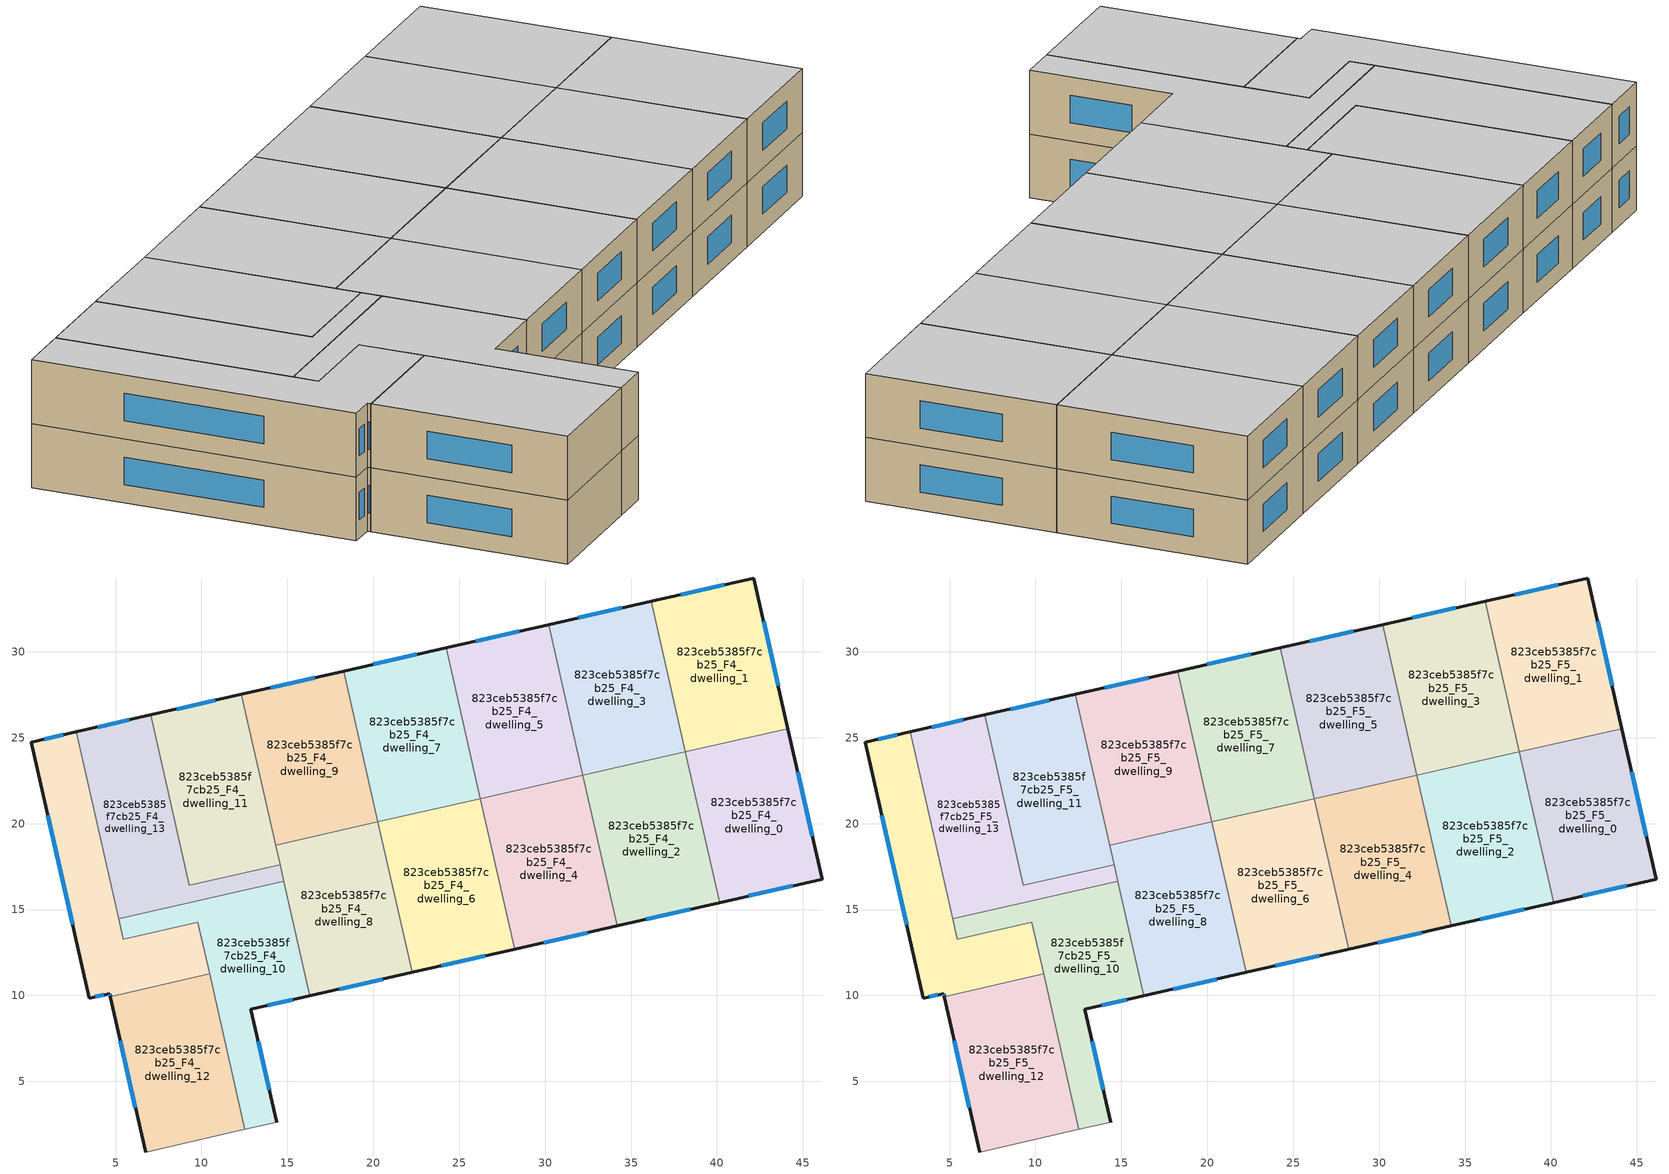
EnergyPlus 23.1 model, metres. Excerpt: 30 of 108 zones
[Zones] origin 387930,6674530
823ceb5385f7cb25_F4_dwelling_0
 floor to 823ceb5385f7cb25_F3_dwelling_0 (EU_floor_Construction): 44.13,25.53 46.12,16.76 40.16,15.41 38.16,24.17 z12
 wall outside (EU_wall_Construction): 40.16,15.41 46.12,16.76 44.13,25.53 z12:15
 wall to 823ceb5385f7cb25_F4_dwelling_1 (EU_wall_Construction): 44.13,25.53 38.16,24.17 z12:15
 wall to 823ceb5385f7cb25_F4_dwelling_2 (EU_wall_Construction): 38.17,24.17 40.16,15.41 z12:15
 window (EU_Window_Construction): 45.55,19.27 44.7,23.02 / 41.86,15.79 44.42,16.38 z12.86:14.14
823ceb5385f7cb25_F4_dwelling_1
 floor to 823ceb5385f7cb25_F3_dwelling_1 (EU_floor_Construction): 42.14,34.29 44.13,25.53 38.16,24.17 36.17,32.94 z12
 wall outside (EU_wall_Construction): 44.13,25.53 42.14,34.29 36.17,32.94 z12:15
 wall to 823ceb5385f7cb25_F4_dwelling_3 (EU_wall_Construction): 36.17,32.94 38.16,24.17 z12:15
 window (EU_Window_Construction): 43.56,28.03 42.71,31.79 / 40.44,33.91 37.88,33.33 z12.86:14.14
823ceb5385f7cb25_F4_dwelling_10
 floor to 823ceb5385f7cb25_F3_dwelling_10 (EU_floor_Construction): 14.79,16.63 16.3,9.98 12.88,9.21 14.38,2.62 12.53,2.21 9.79,14.26 5.45,13.28 5.19,14.45 z12
 wall outside (EU_wall_Construction): 14.38,2.62 12.88,9.21 16.3,9.98 z12:15
 wall adiabatic (EU_wall_Construction): 12.53,2.21 14.38,2.62 z12:15
 wall to 823ceb5385f7cb25_F4_dwelling_14 (EU_wall_Construction): 5.19,14.45 5.45,13.28 9.79,14.26 10.47,11.25 z12:15
 wall to 823ceb5385f7cb25_F4_dwelling_13 (EU_wall_Construction): 14.79,16.63 5.19,14.45 z12:15
 wall to 823ceb5385f7cb25_F4_dwelling_12 (EU_wall_Construction): 10.47,11.25 12.53,2.21 z12:15
 wall to 823ceb5385f7cb25_F4_dwelling_8 (EU_wall_Construction): 16.3,9.98 14.79,16.63 z12:15
 window (EU_Window_Construction): 13.95,4.5 13.31,7.33 / 13.86,9.43 15.33,9.76 z12.86:14.14
823ceb5385f7cb25_F4_dwelling_11
 floor to 823ceb5385f7cb25_F3_dwelling_11 (EU_floor_Construction): 12.32,27.52 14.57,17.6 9.3,16.4 7.05,26.32 z12
 wall outside (EU_wall_Construction): 12.32,27.52 7.05,26.32 z12:15
 wall to 823ceb5385f7cb25_F4_dwelling_13 (EU_wall_Construction): 7.05,26.32 9.3,16.4 14.57,17.6 z12:15
 wall to 823ceb5385f7cb25_F4_dwelling_9 (EU_wall_Construction): 14.31,18.75 12.32,27.52 z12:15
 wall to 823ceb5385f7cb25_F4_dwelling_8 (EU_wall_Construction): 14.57,17.6 14.31,18.75 z12:15
 window (EU_Window_Construction): 10.81,27.18 8.56,26.67 z12.86:14.14
823ceb5385f7cb25_F4_dwelling_12
 floor to 823ceb5385f7cb25_F3_dwelling_12 (EU_floor_Construction): 10.47,11.25 12.53,2.21 6.75,0.89 4.69,9.94 z12
 wall outside (EU_wall_Construction): 4.69,9.94 6.75,0.89 z12:15
 wall to 823ceb5385f7cb25_F4_dwelling_14 (EU_wall_Construction): 10.47,11.25 4.69,9.94 z12:15
 wall adiabatic (EU_wall_Construction): 6.75,0.89 12.53,2.21 z12:15
 window (EU_Window_Construction): 5.28,7.35 6.16,3.48 z12.86:14.14
823ceb5385f7cb25_F4_dwelling_13
 floor to 823ceb5385f7cb25_F3_dwelling_13 (EU_floor_Construction): 7.05,26.32 9.3,16.4 14.57,17.6 14.79,16.63 5.19,14.45 2.72,25.34 z12
 wall outside (EU_wall_Construction): 7.05,26.32 2.72,25.34 z12:15
 wall to 823ceb5385f7cb25_F4_dwelling_14 (EU_wall_Construction): 2.72,25.34 5.19,14.45 z12:15
 wall to 823ceb5385f7cb25_F4_dwelling_8 (EU_wall_Construction): 14.79,16.63 14.57,17.6 z12:15
 window (EU_Window_Construction): 5.81,26.04 3.95,25.62 z12.86:14.14
823ceb5385f7cb25_F4_dwelling_14
 floor to 823ceb5385f7cb25_F3_dwelling_14 (EU_floor_Construction): 2.72,25.34 5.45,13.28 9.79,14.26 10.47,11.25 4.69,9.94 4.66,10.11 3.48,9.84 0.1,24.75 z12
 wall outside (EU_wall_Construction): 2.72,25.34 0.1,24.75 3.48,9.84 4.66,10.11 4.69,9.94 z12:15
 window (EU_Window_Construction): 1.97,25.17 0.85,24.92 / 4.67,10.06 4.68,9.99 / 3.82,9.92 4.32,10.03 / 1.07,20.49 2.52,14.1 z12.86:14.14
823ceb5385f7cb25_F4_dwelling_2
 floor to 823ceb5385f7cb25_F3_dwelling_2 (EU_floor_Construction): 38.16,24.17 40.16,15.41 34.19,14.05 32.2,22.82 z12
 wall outside (EU_wall_Construction): 34.19,14.05 40.16,15.41 z12:15
 wall to 823ceb5385f7cb25_F4_dwelling_3 (EU_wall_Construction): 38.16,24.17 32.2,22.82 z12:15
 wall to 823ceb5385f7cb25_F4_dwelling_4 (EU_wall_Construction): 32.2,22.82 34.19,14.05 z12:15
 window (EU_Window_Construction): 35.9,14.44 38.45,15.02 z12.86:14.14
823ceb5385f7cb25_F4_dwelling_3
 floor to 823ceb5385f7cb25_F3_dwelling_3 (EU_floor_Construction): 36.17,32.94 38.16,24.17 32.2,22.82 30.21,31.58 z12
 wall outside (EU_wall_Construction): 36.17,32.94 30.21,31.58 z12:15
 wall to 823ceb5385f7cb25_F4_dwelling_5 (EU_wall_Construction): 30.21,31.58 32.2,22.82 z12:15
 window (EU_Window_Construction): 34.47,32.55 31.91,31.97 z12.86:14.14
823ceb5385f7cb25_F4_dwelling_4
 floor to 823ceb5385f7cb25_F3_dwelling_4 (EU_floor_Construction): 32.2,22.82 34.19,14.05 28.23,12.7 26.24,21.46 z12
 wall outside (EU_wall_Construction): 28.23,12.7 34.19,14.05 z12:15
 wall to 823ceb5385f7cb25_F4_dwelling_6 (EU_wall_Construction): 26.24,21.46 28.23,12.7 z12:15
 wall to 823ceb5385f7cb25_F4_dwelling_5 (EU_wall_Construction): 32.2,22.82 26.24,21.46 z12:15
 window (EU_Window_Construction): 29.93,13.08 32.49,13.66 z12.86:14.14
823ceb5385f7cb25_F4_dwelling_5
 floor to 823ceb5385f7cb25_F3_dwelling_5 (EU_floor_Construction): 30.21,31.58 32.2,22.82 26.24,21.46 24.25,30.23 z12
 wall outside (EU_wall_Construction): 30.21,31.58 24.25,30.23 z12:15
 wall to 823ceb5385f7cb25_F4_dwelling_7 (EU_wall_Construction): 24.25,30.23 26.24,21.46 z12:15
 window (EU_Window_Construction): 28.51,31.2 25.95,30.62 z12.86:14.14
823ceb5385f7cb25_F4_dwelling_6
 floor to 823ceb5385f7cb25_F3_dwelling_6 (EU_floor_Construction): 26.24,21.46 28.23,12.7 22.27,11.34 20.27,20.11 z12
 wall outside (EU_wall_Construction): 22.27,11.34 28.23,12.7 z12:15
 wall to 823ceb5385f7cb25_F4_dwelling_7 (EU_wall_Construction): 26.24,21.46 20.27,20.11 z12:15
 wall to 823ceb5385f7cb25_F4_dwelling_8 (EU_wall_Construction): 20.27,20.11 22.27,11.34 z12:15
 window (EU_Window_Construction): 23.97,11.73 26.52,12.31 z12.86:14.14
823ceb5385f7cb25_F4_dwelling_7
 floor to 823ceb5385f7cb25_F3_dwelling_7 (EU_floor_Construction): 24.25,30.23 26.24,21.46 20.27,20.11 18.28,28.88 z12
 wall outside (EU_wall_Construction): 24.25,30.23 18.28,28.88 z12:15
 wall to 823ceb5385f7cb25_F4_dwelling_9 (EU_wall_Construction): 18.28,28.88 20.27,20.11 z12:15
 window (EU_Window_Construction): 22.54,29.84 19.99,29.26 z12.86:14.14
823ceb5385f7cb25_F4_dwelling_8
 floor to 823ceb5385f7cb25_F3_dwelling_8 (EU_floor_Construction): 20.27,20.11 22.27,11.34 16.3,9.98 14.31,18.75 z12
 wall outside (EU_wall_Construction): 16.3,9.98 22.27,11.34 z12:15
 wall to 823ceb5385f7cb25_F4_dwelling_9 (EU_wall_Construction): 20.27,20.11 14.31,18.75 z12:15
 window (EU_Window_Construction): 18.01,10.37 20.56,10.95 z12.86:14.14
823ceb5385f7cb25_F4_dwelling_9
 floor to 823ceb5385f7cb25_F3_dwelling_9 (EU_floor_Construction): 18.28,28.88 20.27,20.11 14.31,18.75 12.32,27.52 z12
 wall outside (EU_wall_Construction): 18.28,28.88 12.32,27.52 z12:15
 window (EU_Window_Construction): 16.58,28.49 14.02,27.91 z12.86:14.14
823ceb5385f7cb25_F5_dwelling_0
 floor to 823ceb5385f7cb25_F4_dwelling_0 (EU_floor_Construction): 44.13,25.53 46.12,16.76 40.16,15.41 38.16,24.17 z15
 wall outside (EU_wall_Construction): 40.16,15.41 46.12,16.76 44.13,25.53 z15:18
 wall to 823ceb5385f7cb25_F5_dwelling_1 (EU_wall_Construction): 44.13,25.53 38.16,24.17 z15:18
 wall to 823ceb5385f7cb25_F5_dwelling_2 (EU_wall_Construction): 38.17,24.17 40.16,15.41 z15:18
 window (EU_Window_Construction): 45.55,19.27 44.7,23.02 / 41.86,15.79 44.42,16.38 z15.86:17.14
 ceiling to 823ceb5385f7cb25_F6_dwelling_0 (EU_floor_Construction): 46.12,16.76 44.13,25.53 38.16,24.17 40.16,15.41 z18
823ceb5385f7cb25_F5_dwelling_1
 floor to 823ceb5385f7cb25_F4_dwelling_1 (EU_floor_Construction): 42.14,34.29 44.13,25.53 38.16,24.17 36.17,32.94 z15
 wall outside (EU_wall_Construction): 44.13,25.53 42.14,34.29 36.17,32.94 z15:18
 wall to 823ceb5385f7cb25_F5_dwelling_3 (EU_wall_Construction): 36.17,32.94 38.16,24.17 z15:18
 window (EU_Window_Construction): 43.56,28.03 42.71,31.79 / 40.44,33.91 37.88,33.33 z15.86:17.14
 ceiling to 823ceb5385f7cb25_F6_dwelling_1 (EU_floor_Construction): 44.13,25.53 42.14,34.29 36.17,32.94 38.16,24.17 z18
823ceb5385f7cb25_F5_dwelling_10
 floor to 823ceb5385f7cb25_F4_dwelling_10 (EU_floor_Construction): 14.79,16.63 16.3,9.98 12.88,9.21 14.38,2.62 12.53,2.21 9.79,14.26 5.45,13.28 5.19,14.45 z15
 wall outside (EU_wall_Construction): 14.38,2.62 12.88,9.21 16.3,9.98 z15:18
 wall adiabatic (EU_wall_Construction): 12.53,2.21 14.38,2.62 z15:18
 wall to 823ceb5385f7cb25_F5_dwelling_14 (EU_wall_Construction): 5.19,14.45 5.45,13.28 9.79,14.26 10.47,11.25 z15:18
 wall to 823ceb5385f7cb25_F5_dwelling_13 (EU_wall_Construction): 14.79,16.63 5.19,14.45 z15:18
 wall to 823ceb5385f7cb25_F5_dwelling_12 (EU_wall_Construction): 10.47,11.25 12.53,2.21 z15:18
 wall to 823ceb5385f7cb25_F5_dwelling_8 (EU_wall_Construction): 16.3,9.98 14.79,16.63 z15:18
 window (EU_Window_Construction): 13.95,4.5 13.31,7.33 / 13.86,9.43 15.33,9.76 z15.86:17.14
 ceiling to 823ceb5385f7cb25_F6_dwelling_10 (EU_floor_Construction): 14.38,2.62 12.88,9.21 16.3,9.98 14.79,16.63 5.19,14.45 5.45,13.28 9.79,14.26 12.53,2.21 z18
823ceb5385f7cb25_F5_dwelling_11
 floor to 823ceb5385f7cb25_F4_dwelling_11 (EU_floor_Construction): 12.32,27.52 14.57,17.6 9.3,16.4 7.05,26.32 z15
 wall outside (EU_wall_Construction): 12.32,27.52 7.05,26.32 z15:18
 wall to 823ceb5385f7cb25_F5_dwelling_13 (EU_wall_Construction): 7.05,26.32 9.3,16.4 14.57,17.6 z15:18
 wall to 823ceb5385f7cb25_F5_dwelling_9 (EU_wall_Construction): 14.31,18.75 12.32,27.52 z15:18
 wall to 823ceb5385f7cb25_F5_dwelling_8 (EU_wall_Construction): 14.57,17.6 14.31,18.75 z15:18
 window (EU_Window_Construction): 10.81,27.18 8.56,26.67 z15.86:17.14
 ceiling to 823ceb5385f7cb25_F6_dwelling_11 (EU_floor_Construction): 14.57,17.6 12.32,27.52 7.05,26.32 9.3,16.4 z18
823ceb5385f7cb25_F5_dwelling_12
 floor to 823ceb5385f7cb25_F4_dwelling_12 (EU_floor_Construction): 10.47,11.25 12.53,2.21 6.75,0.89 4.69,9.94 z15
 wall outside (EU_wall_Construction): 4.69,9.94 6.75,0.89 z15:18
 wall to 823ceb5385f7cb25_F5_dwelling_14 (EU_wall_Construction): 10.47,11.25 4.69,9.94 z15:18
 wall adiabatic (EU_wall_Construction): 6.75,0.89 12.53,2.21 z15:18
 window (EU_Window_Construction): 5.28,7.35 6.16,3.48 z15.86:17.14
 ceiling to 823ceb5385f7cb25_F6_dwelling_12 (EU_floor_Construction): 12.53,2.21 10.47,11.25 4.69,9.94 6.75,0.89 z18
823ceb5385f7cb25_F5_dwelling_13
 floor to 823ceb5385f7cb25_F4_dwelling_13 (EU_floor_Construction): 7.05,26.32 9.3,16.4 14.57,17.6 14.79,16.63 5.19,14.45 2.72,25.34 z15
 wall outside (EU_wall_Construction): 7.05,26.32 2.72,25.34 z15:18
 wall to 823ceb5385f7cb25_F5_dwelling_14 (EU_wall_Construction): 2.72,25.34 5.19,14.45 z15:18
 wall to 823ceb5385f7cb25_F5_dwelling_8 (EU_wall_Construction): 14.79,16.63 14.57,17.6 z15:18
 window (EU_Window_Construction): 5.81,26.04 3.95,25.62 z15.86:17.14
 ceiling to 823ceb5385f7cb25_F6_dwelling_13 (EU_floor_Construction): 14.79,16.63 14.57,17.6 9.3,16.4 7.05,26.32 2.72,25.34 5.19,14.45 z18
823ceb5385f7cb25_F5_dwelling_14
 floor to 823ceb5385f7cb25_F4_dwelling_14 (EU_floor_Construction): 2.72,25.34 5.45,13.28 9.79,14.26 10.47,11.25 4.69,9.94 4.66,10.11 3.48,9.84 0.1,24.75 z15
 wall outside (EU_wall_Construction): 2.72,25.34 0.1,24.75 3.48,9.84 4.66,10.11 4.69,9.94 z15:18
 window (EU_Window_Construction): 1.97,25.17 0.85,24.92 / 4.67,10.06 4.68,9.99 / 3.82,9.92 4.32,10.03 / 1.07,20.49 2.52,14.1 z15.86:17.14
 ceiling to 823ceb5385f7cb25_F6_dwelling_14 (EU_floor_Construction): 10.47,11.25 9.79,14.26 5.45,13.28 2.72,25.34 0.1,24.75 3.48,9.84 4.66,10.11 4.69,9.94 z18
823ceb5385f7cb25_F5_dwelling_2
 floor to 823ceb5385f7cb25_F4_dwelling_2 (EU_floor_Construction): 38.16,24.17 40.16,15.41 34.19,14.05 32.2,22.82 z15
 wall outside (EU_wall_Construction): 34.19,14.05 40.16,15.41 z15:18
 wall to 823ceb5385f7cb25_F5_dwelling_3 (EU_wall_Construction): 38.16,24.17 32.2,22.82 z15:18
 wall to 823ceb5385f7cb25_F5_dwelling_4 (EU_wall_Construction): 32.2,22.82 34.19,14.05 z15:18
 window (EU_Window_Construction): 35.9,14.44 38.45,15.02 z15.86:17.14
 ceiling to 823ceb5385f7cb25_F6_dwelling_2 (EU_floor_Construction): 40.16,15.41 38.16,24.17 32.2,22.82 34.19,14.05 z18
823ceb5385f7cb25_F5_dwelling_3
 floor to 823ceb5385f7cb25_F4_dwelling_3 (EU_floor_Construction): 36.17,32.94 38.16,24.17 32.2,22.82 30.21,31.58 z15
 wall outside (EU_wall_Construction): 36.17,32.94 30.21,31.58 z15:18
 wall to 823ceb5385f7cb25_F5_dwelling_5 (EU_wall_Construction): 30.21,31.58 32.2,22.82 z15:18
 window (EU_Window_Construction): 34.47,32.55 31.91,31.97 z15.86:17.14
 ceiling to 823ceb5385f7cb25_F6_dwelling_3 (EU_floor_Construction): 38.16,24.17 36.17,32.94 30.21,31.58 32.2,22.82 z18
823ceb5385f7cb25_F5_dwelling_4
 floor to 823ceb5385f7cb25_F4_dwelling_4 (EU_floor_Construction): 32.2,22.82 34.19,14.05 28.23,12.7 26.24,21.46 z15
 wall outside (EU_wall_Construction): 28.23,12.7 34.19,14.05 z15:18
 wall to 823ceb5385f7cb25_F5_dwelling_6 (EU_wall_Construction): 26.24,21.46 28.23,12.7 z15:18
 wall to 823ceb5385f7cb25_F5_dwelling_5 (EU_wall_Construction): 32.2,22.82 26.24,21.46 z15:18
 window (EU_Window_Construction): 29.93,13.08 32.49,13.66 z15.86:17.14
 ceiling to 823ceb5385f7cb25_F6_dwelling_4 (EU_floor_Construction): 34.19,14.05 32.2,22.82 26.24,21.46 28.23,12.7 z18
823ceb5385f7cb25_F5_dwelling_5
 floor to 823ceb5385f7cb25_F4_dwelling_5 (EU_floor_Construction): 30.21,31.58 32.2,22.82 26.24,21.46 24.25,30.23 z15
 wall outside (EU_wall_Construction): 30.21,31.58 24.25,30.23 z15:18
 wall to 823ceb5385f7cb25_F5_dwelling_7 (EU_wall_Construction): 24.25,30.23 26.24,21.46 z15:18
 window (EU_Window_Construction): 28.51,31.2 25.95,30.62 z15.86:17.14
 ceiling to 823ceb5385f7cb25_F6_dwelling_5 (EU_floor_Construction): 32.2,22.82 30.21,31.58 24.25,30.23 26.24,21.46 z18
823ceb5385f7cb25_F5_dwelling_6
 floor to 823ceb5385f7cb25_F4_dwelling_6 (EU_floor_Construction): 26.24,21.46 28.23,12.7 22.27,11.34 20.27,20.11 z15
 wall outside (EU_wall_Construction): 22.27,11.34 28.23,12.7 z15:18
 wall to 823ceb5385f7cb25_F5_dwelling_7 (EU_wall_Construction): 26.24,21.46 20.27,20.11 z15:18
 wall to 823ceb5385f7cb25_F5_dwelling_8 (EU_wall_Construction): 20.27,20.11 22.27,11.34 z15:18
 window (EU_Window_Construction): 23.97,11.73 26.52,12.31 z15.86:17.14
 ceiling to 823ceb5385f7cb25_F6_dwelling_6 (EU_floor_Construction): 28.23,12.7 26.24,21.46 20.27,20.11 22.27,11.34 z18
823ceb5385f7cb25_F5_dwelling_7
 floor to 823ceb5385f7cb25_F4_dwelling_7 (EU_floor_Construction): 24.25,30.23 26.24,21.46 20.27,20.11 18.28,28.88 z15
 wall outside (EU_wall_Construction): 24.25,30.23 18.28,28.88 z15:18
 wall to 823ceb5385f7cb25_F5_dwelling_9 (EU_wall_Construction): 18.28,28.88 20.27,20.11 z15:18
 window (EU_Window_Construction): 22.54,29.84 19.99,29.26 z15.86:17.14
 ceiling to 823ceb5385f7cb25_F6_dwelling_7 (EU_floor_Construction): 26.24,21.46 24.25,30.23 18.28,28.88 20.27,20.11 z18
823ceb5385f7cb25_F5_dwelling_8
 floor to 823ceb5385f7cb25_F4_dwelling_8 (EU_floor_Construction): 20.27,20.11 22.27,11.34 16.3,9.98 14.31,18.75 z15
 wall outside (EU_wall_Construction): 16.3,9.98 22.27,11.34 z15:18
 wall to 823ceb5385f7cb25_F5_dwelling_9 (EU_wall_Construction): 20.27,20.11 14.31,18.75 z15:18
 window (EU_Window_Construction): 18.01,10.37 20.56,10.95 z15.86:17.14
 ceiling to 823ceb5385f7cb25_F6_dwelling_8 (EU_floor_Construction): 22.27,11.34 20.27,20.11 14.31,18.75 16.3,9.98 z18
823ceb5385f7cb25_F5_dwelling_9
 floor to 823ceb5385f7cb25_F4_dwelling_9 (EU_floor_Construction): 18.28,28.88 20.27,20.11 14.31,18.75 12.32,27.52 z15
 wall outside (EU_wall_Construction): 18.28,28.88 12.32,27.52 z15:18
 window (EU_Window_Construction): 16.58,28.49 14.02,27.91 z15.86:17.14
 ceiling to 823ceb5385f7cb25_F6_dwelling_9 (EU_floor_Construction): 20.27,20.11 18.28,28.88 12.32,27.52 14.31,18.75 z18
[Building]
EU S2 Campaign: North Axis=0; Terrain=City; Solar Distribution=FullExterior
[Site:Location]
Helsinki-Vantaa.AP: Latitude=60.317; Longitude=24.963; Time Zone=2; Elevation=54.6
[SizingPeriod:WeatherFileDays]
AnnualSizingPeriod: Begin Month=1; Begin Day of Month=1; End Month=12; End Day of Month=31; Day of Week for Start Day=Monday; Use Weather File Daylight Saving Period=No; Use Weather File Rain and Snow Indicators=No
[MATERIAL]
EU_InternalMass_Material: Roughness=MediumRough; Thickness=0.1; Conductivity=1; Density=1800; Specific Heat=900; Thermal Absorptance=0.9; Solar Absorptance=0.7; Visible Absorptance=0.7
[MATERIAL:NOMASS] Roughness=MediumRough; Thermal Absorptance=0.9; Solar Absorptance=0.7; Visible Absorptance=0.7
Name | Thermal Resistance
EU_wall_NoMass | 5.91765
EU_floor_NoMass | 6.2875
[WINDOWMATERIAL:SIMPLEGLAZINGSYSTEM]
EU_Window_SimpleGlazing: UFactor=0.994035; Solar Heat Gain Coefficient=0.7; Visible Transmittance=0.7
[CONSTRUCTION]
EU_wall_Construction: EU_wall_NoMass
EU_floor_Construction: EU_floor_NoMass
EU_Window_Construction: EU_Window_SimpleGlazing
EU_InternalMass_Construction: EU_InternalMass_Material
[ZONE] Type=1; Multiplier=1; Ceiling Height=autocalculate; Floor Area=autocalculate; Part of Total Floor Area=Yes
Name | Volume
823ceb5385f7cb25_F4_dwelling_0; 823ceb5385f7cb25_F5_dwelling_0 | 164.96
823ceb5385f7cb25_F4_dwelling_1; 823ceb5385f7cb25_F5_dwelling_1 | 164.955
823ceb5385f7cb25_F4_dwelling_10; 823ceb5385f7cb25_F5_dwelling_10 | 164.94
823ceb5385f7cb25_F4_dwelling_11; 823ceb5385f7cb25_F5_dwelling_11 | 164.931
823ceb5385f7cb25_F4_dwelling_12; 823ceb5385f7cb25_F5_dwelling_12; 823ceb5385f7cb25_F4_dwelling_4; 823ceb5385f7cb25_F5_dwelling_4 | 164.947
823ceb5385f7cb25_F4_dwelling_13; 823ceb5385f7cb25_F5_dwelling_13 | 164.944
823ceb5385f7cb25_F4_dwelling_14; 823ceb5385f7cb25_F5_dwelling_14 | 164.949
823ceb5385f7cb25_F4_dwelling_2; 823ceb5385f7cb25_F5_dwelling_2 | 164.935
823ceb5385f7cb25_F4_dwelling_3; 823ceb5385f7cb25_F5_dwelling_3; 823ceb5385f7cb25_F4_dwelling_6; 823ceb5385f7cb25_F5_dwelling_6 | 164.938
823ceb5385f7cb25_F4_dwelling_5; 823ceb5385f7cb25_F5_dwelling_5 | 164.952
823ceb5385f7cb25_F4_dwelling_7; 823ceb5385f7cb25_F5_dwelling_7; 823ceb5385f7cb25_F4_dwelling_8; 823ceb5385f7cb25_F5_dwelling_8 | 164.933
823ceb5385f7cb25_F4_dwelling_9; 823ceb5385f7cb25_F5_dwelling_9 | 164.957
[INTERNALMASS] Construction=EU_InternalMass_Construction
Name | Zone or ZoneList | Surface Area
823ceb5385f7cb25_F4_dwelling_0_EU_InternalMass | 823ceb5385f7cb25_F4_dwelling_0 | 54.9856
823ceb5385f7cb25_F4_dwelling_1_EU_InternalMass | 823ceb5385f7cb25_F4_dwelling_1 | 54.9866
823ceb5385f7cb25_F4_dwelling_2_EU_InternalMass | 823ceb5385f7cb25_F4_dwelling_2 | 54.9782
823ceb5385f7cb25_F4_dwelling_3_EU_InternalMass | 823ceb5385f7cb25_F4_dwelling_3 | 54.9803
823ceb5385f7cb25_F4_dwelling_4_EU_InternalMass | 823ceb5385f7cb25_F4_dwelling_4 | 54.9822
823ceb5385f7cb25_F4_dwelling_5_EU_InternalMass | 823ceb5385f7cb25_F4_dwelling_5 | 54.9857
823ceb5385f7cb25_F4_dwelling_6_EU_InternalMass | 823ceb5385f7cb25_F4_dwelling_6 | 54.9797
823ceb5385f7cb25_F4_dwelling_7_EU_InternalMass | 823ceb5385f7cb25_F4_dwelling_7 | 54.9778
823ceb5385f7cb25_F4_dwelling_8_EU_InternalMass | 823ceb5385f7cb25_F4_dwelling_8 | 54.9777
823ceb5385f7cb25_F4_dwelling_9_EU_InternalMass | 823ceb5385f7cb25_F4_dwelling_9 | 54.9857
823ceb5385f7cb25_F4_dwelling_10_EU_InternalMass | 823ceb5385f7cb25_F4_dwelling_10 | 54.9795
823ceb5385f7cb25_F4_dwelling_11_EU_InternalMass | 823ceb5385f7cb25_F4_dwelling_11 | 54.9773
823ceb5385f7cb25_F4_dwelling_12_EU_InternalMass | 823ceb5385f7cb25_F4_dwelling_12 | 54.9817
823ceb5385f7cb25_F4_dwelling_13_EU_InternalMass | 823ceb5385f7cb25_F4_dwelling_13 | 54.9811
823ceb5385f7cb25_F4_dwelling_14_EU_InternalMass | 823ceb5385f7cb25_F4_dwelling_14 | 54.9834
823ceb5385f7cb25_F5_dwelling_0_EU_InternalMass | 823ceb5385f7cb25_F5_dwelling_0 | 54.9856
823ceb5385f7cb25_F5_dwelling_1_EU_InternalMass | 823ceb5385f7cb25_F5_dwelling_1 | 54.9866
823ceb5385f7cb25_F5_dwelling_2_EU_InternalMass | 823ceb5385f7cb25_F5_dwelling_2 | 54.9782
823ceb5385f7cb25_F5_dwelling_3_EU_InternalMass | 823ceb5385f7cb25_F5_dwelling_3 | 54.9803
823ceb5385f7cb25_F5_dwelling_4_EU_InternalMass | 823ceb5385f7cb25_F5_dwelling_4 | 54.9822
823ceb5385f7cb25_F5_dwelling_5_EU_InternalMass | 823ceb5385f7cb25_F5_dwelling_5 | 54.9857
823ceb5385f7cb25_F5_dwelling_6_EU_InternalMass | 823ceb5385f7cb25_F5_dwelling_6 | 54.9797
823ceb5385f7cb25_F5_dwelling_7_EU_InternalMass | 823ceb5385f7cb25_F5_dwelling_7 | 54.9778
823ceb5385f7cb25_F5_dwelling_8_EU_InternalMass | 823ceb5385f7cb25_F5_dwelling_8 | 54.9777
823ceb5385f7cb25_F5_dwelling_9_EU_InternalMass | 823ceb5385f7cb25_F5_dwelling_9 | 54.9857
823ceb5385f7cb25_F5_dwelling_10_EU_InternalMass | 823ceb5385f7cb25_F5_dwelling_10 | 54.9795
823ceb5385f7cb25_F5_dwelling_11_EU_InternalMass | 823ceb5385f7cb25_F5_dwelling_11 | 54.9773
823ceb5385f7cb25_F5_dwelling_12_EU_InternalMass | 823ceb5385f7cb25_F5_dwelling_12 | 54.9817
823ceb5385f7cb25_F5_dwelling_13_EU_InternalMass | 823ceb5385f7cb25_F5_dwelling_13 | 54.9811
823ceb5385f7cb25_F5_dwelling_14_EU_InternalMass | 823ceb5385f7cb25_F5_dwelling_14 | 54.9834
[OTHEREQUIPMENT] Fuel Type=Electricity; Design Level Calculation Method=Watts/Area; Power per Zone Floor Area=1; Fraction Latent=0; Fraction Radiant=0; Fraction Lost=0; Carbon Dioxide Generation Rate=0; EndUse Subcategory=EU_Step8_InternalGains
Name | Zone or ZoneList or Space or SpaceList | Schedule
EU_Step8_InternalGain_823ceb5385f7cb25_F4_dwelling_0_f000 | 823ceb5385f7cb25_F4_dwelling_0 | EU_Step8_GainSchedule_823ceb5385f7cb25_F4_dwelling_0_f000
EU_Step8_InternalGain_823ceb5385f7cb25_F4_dwelling_1_f000 | 823ceb5385f7cb25_F4_dwelling_1 | EU_Step8_GainSchedule_823ceb5385f7cb25_F4_dwelling_1_f000
EU_Step8_InternalGain_823ceb5385f7cb25_F4_dwelling_2_f000 | 823ceb5385f7cb25_F4_dwelling_2 | EU_Step8_GainSchedule_823ceb5385f7cb25_F4_dwelling_2_f000
EU_Step8_InternalGain_823ceb5385f7cb25_F4_dwelling_3_f000 | 823ceb5385f7cb25_F4_dwelling_3 | EU_Step8_GainSchedule_823ceb5385f7cb25_F4_dwelling_3_f000
EU_Step8_InternalGain_823ceb5385f7cb25_F4_dwelling_4_f000 | 823ceb5385f7cb25_F4_dwelling_4 | EU_Step8_GainSchedule_823ceb5385f7cb25_F4_dwelling_4_f000
EU_Step8_InternalGain_823ceb5385f7cb25_F4_dwelling_5_f000 | 823ceb5385f7cb25_F4_dwelling_5 | EU_Step8_GainSchedule_823ceb5385f7cb25_F4_dwelling_5_f000
EU_Step8_InternalGain_823ceb5385f7cb25_F4_dwelling_6_f000 | 823ceb5385f7cb25_F4_dwelling_6 | EU_Step8_GainSchedule_823ceb5385f7cb25_F4_dwelling_6_f000
EU_Step8_InternalGain_823ceb5385f7cb25_F4_dwelling_7_f000 | 823ceb5385f7cb25_F4_dwelling_7 | EU_Step8_GainSchedule_823ceb5385f7cb25_F4_dwelling_7_f000
EU_Step8_InternalGain_823ceb5385f7cb25_F4_dwelling_8_f000 | 823ceb5385f7cb25_F4_dwelling_8 | EU_Step8_GainSchedule_823ceb5385f7cb25_F4_dwelling_8_f000
EU_Step8_InternalGain_823ceb5385f7cb25_F4_dwelling_9_f000 | 823ceb5385f7cb25_F4_dwelling_9 | EU_Step8_GainSchedule_823ceb5385f7cb25_F4_dwelling_9_f000
EU_Step8_InternalGain_823ceb5385f7cb25_F4_dwelling_10_f000 | 823ceb5385f7cb25_F4_dwelling_10 | EU_Step8_GainSchedule_823ceb5385f7cb25_F4_dwelling_10_f000
EU_Step8_InternalGain_823ceb5385f7cb25_F4_dwelling_11_f000 | 823ceb5385f7cb25_F4_dwelling_11 | EU_Step8_GainSchedule_823ceb5385f7cb25_F4_dwelling_11_f000
EU_Step8_InternalGain_823ceb5385f7cb25_F4_dwelling_12_f000 | 823ceb5385f7cb25_F4_dwelling_12 | EU_Step8_GainSchedule_823ceb5385f7cb25_F4_dwelling_12_f000
EU_Step8_InternalGain_823ceb5385f7cb25_F4_dwelling_13_f000 | 823ceb5385f7cb25_F4_dwelling_13 | EU_Step8_GainSchedule_823ceb5385f7cb25_F4_dwelling_13_f000
EU_Step8_InternalGain_823ceb5385f7cb25_F4_dwelling_14_f000 | 823ceb5385f7cb25_F4_dwelling_14 | EU_Step8_GainSchedule_823ceb5385f7cb25_F4_dwelling_14_f000
EU_Step8_InternalGain_823ceb5385f7cb25_F5_dwelling_0_f000 | 823ceb5385f7cb25_F5_dwelling_0 | EU_Step8_GainSchedule_823ceb5385f7cb25_F5_dwelling_0_f000
EU_Step8_InternalGain_823ceb5385f7cb25_F5_dwelling_1_f000 | 823ceb5385f7cb25_F5_dwelling_1 | EU_Step8_GainSchedule_823ceb5385f7cb25_F5_dwelling_1_f000
EU_Step8_InternalGain_823ceb5385f7cb25_F5_dwelling_2_f000 | 823ceb5385f7cb25_F5_dwelling_2 | EU_Step8_GainSchedule_823ceb5385f7cb25_F5_dwelling_2_f000
EU_Step8_InternalGain_823ceb5385f7cb25_F5_dwelling_3_f000 | 823ceb5385f7cb25_F5_dwelling_3 | EU_Step8_GainSchedule_823ceb5385f7cb25_F5_dwelling_3_f000
EU_Step8_InternalGain_823ceb5385f7cb25_F5_dwelling_4_f000 | 823ceb5385f7cb25_F5_dwelling_4 | EU_Step8_GainSchedule_823ceb5385f7cb25_F5_dwelling_4_f000
EU_Step8_InternalGain_823ceb5385f7cb25_F5_dwelling_5_f000 | 823ceb5385f7cb25_F5_dwelling_5 | EU_Step8_GainSchedule_823ceb5385f7cb25_F5_dwelling_5_f000
EU_Step8_InternalGain_823ceb5385f7cb25_F5_dwelling_6_f000 | 823ceb5385f7cb25_F5_dwelling_6 | EU_Step8_GainSchedule_823ceb5385f7cb25_F5_dwelling_6_f000
EU_Step8_InternalGain_823ceb5385f7cb25_F5_dwelling_7_f000 | 823ceb5385f7cb25_F5_dwelling_7 | EU_Step8_GainSchedule_823ceb5385f7cb25_F5_dwelling_7_f000
EU_Step8_InternalGain_823ceb5385f7cb25_F5_dwelling_8_f000 | 823ceb5385f7cb25_F5_dwelling_8 | EU_Step8_GainSchedule_823ceb5385f7cb25_F5_dwelling_8_f000
EU_Step8_InternalGain_823ceb5385f7cb25_F5_dwelling_9_f000 | 823ceb5385f7cb25_F5_dwelling_9 | EU_Step8_GainSchedule_823ceb5385f7cb25_F5_dwelling_9_f000
EU_Step8_InternalGain_823ceb5385f7cb25_F5_dwelling_10_f000 | 823ceb5385f7cb25_F5_dwelling_10 | EU_Step8_GainSchedule_823ceb5385f7cb25_F5_dwelling_10_f000
EU_Step8_InternalGain_823ceb5385f7cb25_F5_dwelling_11_f000 | 823ceb5385f7cb25_F5_dwelling_11 | EU_Step8_GainSchedule_823ceb5385f7cb25_F5_dwelling_11_f000
EU_Step8_InternalGain_823ceb5385f7cb25_F5_dwelling_12_f000 | 823ceb5385f7cb25_F5_dwelling_12 | EU_Step8_GainSchedule_823ceb5385f7cb25_F5_dwelling_12_f000
EU_Step8_InternalGain_823ceb5385f7cb25_F5_dwelling_13_f000 | 823ceb5385f7cb25_F5_dwelling_13 | EU_Step8_GainSchedule_823ceb5385f7cb25_F5_dwelling_13_f000
EU_Step8_InternalGain_823ceb5385f7cb25_F5_dwelling_14_f000 | 823ceb5385f7cb25_F5_dwelling_14 | EU_Step8_GainSchedule_823ceb5385f7cb25_F5_dwelling_14_f000
[ZONEVENTILATION:DESIGNFLOWRATE] Schedule=EU_AlwaysOn; Design Flow Rate Calculation Method=AirChanges/Hour; Air Changes per Hour=0.596421; Ventilation Type=Natural; Fan Pressure Rise=0; Fan Total Efficiency=1; Constant Term Coefficient=1; Temperature Term Coefficient=0; Velocity Term Coefficient=0; Velocity Squared Term Coefficient=0; Minimum Indoor Temperature=-100; Maximum Indoor Temperature=100; Delta Temperature=-100; Minimum Outdoor Temperature=-100; Maximum Outdoor Temperature=100; Maximum Wind Speed=40
Name | Zone or ZoneList or Space or SpaceList
EU_ConstantAir_823ceb5385f7cb25_F4_dwelling_0 | 823ceb5385f7cb25_F4_dwelling_0
EU_ConstantAir_823ceb5385f7cb25_F4_dwelling_1 | 823ceb5385f7cb25_F4_dwelling_1
EU_ConstantAir_823ceb5385f7cb25_F4_dwelling_2 | 823ceb5385f7cb25_F4_dwelling_2
EU_ConstantAir_823ceb5385f7cb25_F4_dwelling_3 | 823ceb5385f7cb25_F4_dwelling_3
EU_ConstantAir_823ceb5385f7cb25_F4_dwelling_4 | 823ceb5385f7cb25_F4_dwelling_4
EU_ConstantAir_823ceb5385f7cb25_F4_dwelling_5 | 823ceb5385f7cb25_F4_dwelling_5
EU_ConstantAir_823ceb5385f7cb25_F4_dwelling_6 | 823ceb5385f7cb25_F4_dwelling_6
EU_ConstantAir_823ceb5385f7cb25_F4_dwelling_7 | 823ceb5385f7cb25_F4_dwelling_7
EU_ConstantAir_823ceb5385f7cb25_F4_dwelling_8 | 823ceb5385f7cb25_F4_dwelling_8
EU_ConstantAir_823ceb5385f7cb25_F4_dwelling_9 | 823ceb5385f7cb25_F4_dwelling_9
EU_ConstantAir_823ceb5385f7cb25_F4_dwelling_10 | 823ceb5385f7cb25_F4_dwelling_10
EU_ConstantAir_823ceb5385f7cb25_F4_dwelling_11 | 823ceb5385f7cb25_F4_dwelling_11
EU_ConstantAir_823ceb5385f7cb25_F4_dwelling_12 | 823ceb5385f7cb25_F4_dwelling_12
EU_ConstantAir_823ceb5385f7cb25_F4_dwelling_13 | 823ceb5385f7cb25_F4_dwelling_13
EU_ConstantAir_823ceb5385f7cb25_F4_dwelling_14 | 823ceb5385f7cb25_F4_dwelling_14
EU_ConstantAir_823ceb5385f7cb25_F5_dwelling_0 | 823ceb5385f7cb25_F5_dwelling_0
EU_ConstantAir_823ceb5385f7cb25_F5_dwelling_1 | 823ceb5385f7cb25_F5_dwelling_1
EU_ConstantAir_823ceb5385f7cb25_F5_dwelling_2 | 823ceb5385f7cb25_F5_dwelling_2
EU_ConstantAir_823ceb5385f7cb25_F5_dwelling_3 | 823ceb5385f7cb25_F5_dwelling_3
EU_ConstantAir_823ceb5385f7cb25_F5_dwelling_4 | 823ceb5385f7cb25_F5_dwelling_4
EU_ConstantAir_823ceb5385f7cb25_F5_dwelling_5 | 823ceb5385f7cb25_F5_dwelling_5
EU_ConstantAir_823ceb5385f7cb25_F5_dwelling_6 | 823ceb5385f7cb25_F5_dwelling_6
EU_ConstantAir_823ceb5385f7cb25_F5_dwelling_7 | 823ceb5385f7cb25_F5_dwelling_7
EU_ConstantAir_823ceb5385f7cb25_F5_dwelling_8 | 823ceb5385f7cb25_F5_dwelling_8
EU_ConstantAir_823ceb5385f7cb25_F5_dwelling_9 | 823ceb5385f7cb25_F5_dwelling_9
EU_ConstantAir_823ceb5385f7cb25_F5_dwelling_10 | 823ceb5385f7cb25_F5_dwelling_10
EU_ConstantAir_823ceb5385f7cb25_F5_dwelling_11 | 823ceb5385f7cb25_F5_dwelling_11
EU_ConstantAir_823ceb5385f7cb25_F5_dwelling_12 | 823ceb5385f7cb25_F5_dwelling_12
EU_ConstantAir_823ceb5385f7cb25_F5_dwelling_13 | 823ceb5385f7cb25_F5_dwelling_13
EU_ConstantAir_823ceb5385f7cb25_F5_dwelling_14 | 823ceb5385f7cb25_F5_dwelling_14
[HVACTEMPLATE:ZONE:IDEALLOADSAIRSYSTEM] System Availability Schedule=EU_AlwaysOn; Maximum Heating Supply Air Temperature=50; Minimum Cooling Supply Air Temperature=13; Maximum Heating Supply Air Humidity Ratio=0.0156; Minimum Cooling Supply Air Humidity Ratio=0.0077; Heating Limit=NoLimit; Cooling Limit=NoLimit; Heating Availability Schedule=EU_AlwaysOn; Cooling Availability Schedule=EU_CoolingOff; Dehumidification Control Type=ConstantSensibleHeatRatio; Cooling Sensible Heat Ratio=0.7; Dehumidification Setpoint=60; Humidification Control Type=None; Humidification Setpoint=30; Outdoor Air Method=None; Outdoor Air Flow Rate per Person=0.00944; Outdoor Air Flow Rate per Zone Floor Area=0; Outdoor Air Flow Rate per Zone=0; Demand Controlled Ventilation Type=None; Outdoor Air Economizer Type=NoEconomizer; Heat Recovery Type=None; Sensible Heat Recovery Effectiveness=0.7; Latent Heat Recovery Effectiveness=0.65
Name | Template Thermostat
823ceb5385f7cb25_F4_dwelling_0 | EU_HeatOnly_823ceb5385f7cb25_F4_dwelling_0
823ceb5385f7cb25_F4_dwelling_1 | EU_HeatOnly_823ceb5385f7cb25_F4_dwelling_1
823ceb5385f7cb25_F4_dwelling_2 | EU_HeatOnly_823ceb5385f7cb25_F4_dwelling_2
823ceb5385f7cb25_F4_dwelling_3 | EU_HeatOnly_823ceb5385f7cb25_F4_dwelling_3
823ceb5385f7cb25_F4_dwelling_4 | EU_HeatOnly_823ceb5385f7cb25_F4_dwelling_4
823ceb5385f7cb25_F4_dwelling_5 | EU_HeatOnly_823ceb5385f7cb25_F4_dwelling_5
823ceb5385f7cb25_F4_dwelling_6 | EU_HeatOnly_823ceb5385f7cb25_F4_dwelling_6
823ceb5385f7cb25_F4_dwelling_7 | EU_HeatOnly_823ceb5385f7cb25_F4_dwelling_7
823ceb5385f7cb25_F4_dwelling_8 | EU_HeatOnly_823ceb5385f7cb25_F4_dwelling_8
823ceb5385f7cb25_F4_dwelling_9 | EU_HeatOnly_823ceb5385f7cb25_F4_dwelling_9
823ceb5385f7cb25_F4_dwelling_10 | EU_HeatOnly_823ceb5385f7cb25_F4_dwelling_10
823ceb5385f7cb25_F4_dwelling_11 | EU_HeatOnly_823ceb5385f7cb25_F4_dwelling_11
823ceb5385f7cb25_F4_dwelling_12 | EU_HeatOnly_823ceb5385f7cb25_F4_dwelling_12
823ceb5385f7cb25_F4_dwelling_13 | EU_HeatOnly_823ceb5385f7cb25_F4_dwelling_13
823ceb5385f7cb25_F4_dwelling_14 | EU_HeatOnly_823ceb5385f7cb25_F4_dwelling_14
823ceb5385f7cb25_F5_dwelling_0 | EU_HeatOnly_823ceb5385f7cb25_F5_dwelling_0
823ceb5385f7cb25_F5_dwelling_1 | EU_HeatOnly_823ceb5385f7cb25_F5_dwelling_1
823ceb5385f7cb25_F5_dwelling_2 | EU_HeatOnly_823ceb5385f7cb25_F5_dwelling_2
823ceb5385f7cb25_F5_dwelling_3 | EU_HeatOnly_823ceb5385f7cb25_F5_dwelling_3
823ceb5385f7cb25_F5_dwelling_4 | EU_HeatOnly_823ceb5385f7cb25_F5_dwelling_4
823ceb5385f7cb25_F5_dwelling_5 | EU_HeatOnly_823ceb5385f7cb25_F5_dwelling_5
823ceb5385f7cb25_F5_dwelling_6 | EU_HeatOnly_823ceb5385f7cb25_F5_dwelling_6
823ceb5385f7cb25_F5_dwelling_7 | EU_HeatOnly_823ceb5385f7cb25_F5_dwelling_7
823ceb5385f7cb25_F5_dwelling_8 | EU_HeatOnly_823ceb5385f7cb25_F5_dwelling_8
823ceb5385f7cb25_F5_dwelling_9 | EU_HeatOnly_823ceb5385f7cb25_F5_dwelling_9
823ceb5385f7cb25_F5_dwelling_10 | EU_HeatOnly_823ceb5385f7cb25_F5_dwelling_10
823ceb5385f7cb25_F5_dwelling_11 | EU_HeatOnly_823ceb5385f7cb25_F5_dwelling_11
823ceb5385f7cb25_F5_dwelling_12 | EU_HeatOnly_823ceb5385f7cb25_F5_dwelling_12
823ceb5385f7cb25_F5_dwelling_13 | EU_HeatOnly_823ceb5385f7cb25_F5_dwelling_13
823ceb5385f7cb25_F5_dwelling_14 | EU_HeatOnly_823ceb5385f7cb25_F5_dwelling_14
[SIZING:ZONE] Zone Cooling Design Supply Air Temperature Input Method=SupplyAirTemperature; Zone Cooling Design Supply Air Temperature=13; Zone Heating Design Supply Air Temperature Input Method=SupplyAirTemperature; Zone Heating Design Supply Air Temperature=50; Zone Cooling Design Supply Air Humidity Ratio=0.008; Zone Heating Design Supply Air Humidity Ratio=0.008; Cooling Design Air Flow Method=DesignDay; Cooling Design Air Flow Rate=0; Cooling Minimum Air Flow per Zone Floor Area=0.000762; Cooling Minimum Air Flow=0; Cooling Minimum Air Flow Fraction=0.2; Heating Design Air Flow Method=DesignDay; Heating Design Air Flow Rate=0; Heating Maximum Air Flow per Zone Floor Area=0.002032; Heating Maximum Air Flow=0.141576; Heating Maximum Air Flow Fraction=0.3; Account for Dedicated Outdoor Air System=No; Dedicated Outdoor Air System Control Strategy=NeutralSupplyAir; Dedicated Outdoor Air Low Setpoint Temperature for Design=autosize; Dedicated Outdoor Air High Setpoint Temperature for Design=autosize; Zone Load Sizing Method=Sensible Load Only No Latent Load; Zone Latent Cooling Design Supply Air Humidity Ratio Input Method=HumidityRatioDifference; Zone Cooling Design Supply Air Humidity Ratio Difference=0.005; Zone Latent Heating Design Supply Air Humidity Ratio Input Method=HumidityRatioDifference; Zone Humidification Design Supply Air Humidity Ratio Difference=0.005
823ceb5385f7cb25_F4_dwelling_0; 823ceb5385f7cb25_F4_dwelling_1; 823ceb5385f7cb25_F4_dwelling_2; 823ceb5385f7cb25_F4_dwelling_3; 823ceb5385f7cb25_F4_dwelling_4; 823ceb5385f7cb25_F4_dwelling_5; 823ceb5385f7cb25_F4_dwelling_6; 823ceb5385f7cb25_F4_dwelling_7; 823ceb5385f7cb25_F4_dwelling_8; 823ceb5385f7cb25_F4_dwelling_9; 823ceb5385f7cb25_F4_dwelling_10; 823ceb5385f7cb25_F4_dwelling_11; 823ceb5385f7cb25_F4_dwelling_12; 823ceb5385f7cb25_F4_dwelling_13; 823ceb5385f7cb25_F4_dwelling_14; 823ceb5385f7cb25_F5_dwelling_0; 823ceb5385f7cb25_F5_dwelling_1; 823ceb5385f7cb25_F5_dwelling_2; 823ceb5385f7cb25_F5_dwelling_3; 823ceb5385f7cb25_F5_dwelling_4; 823ceb5385f7cb25_F5_dwelling_5; 823ceb5385f7cb25_F5_dwelling_6; 823ceb5385f7cb25_F5_dwelling_7; 823ceb5385f7cb25_F5_dwelling_8; 823ceb5385f7cb25_F5_dwelling_9; 823ceb5385f7cb25_F5_dwelling_10; 823ceb5385f7cb25_F5_dwelling_11; 823ceb5385f7cb25_F5_dwelling_12; 823ceb5385f7cb25_F5_dwelling_13; 823ceb5385f7cb25_F5_dwelling_14
[SCHEDULE:CONSTANT]
Name | Hourly Value
EU_AlwaysOn | 1
EU_CoolingOff | 0
[SCHEDULE:FILE] Column Number=1; Rows to Skip at Top=0; Number of Hours of Data=8760; Column Separator=Comma; Interpolate to Timestep=No; Minutes per Item=60; Adjust Schedule for Daylight Savings=Yes
Name | File
EU_Step8_GainSchedule_823ceb5385f7cb25_F4_dwelling_0_f000 | ../../schedules/823ceb5385f7cb25/823ceb5385f7cb25_F4_dwelling_0_f000_gain.csv
EU_Step8_GainSchedule_823ceb5385f7cb25_F4_dwelling_1_f000 | ../../schedules/823ceb5385f7cb25/823ceb5385f7cb25_F4_dwelling_1_f000_gain.csv
EU_Step8_GainSchedule_823ceb5385f7cb25_F4_dwelling_2_f000 | ../../schedules/823ceb5385f7cb25/823ceb5385f7cb25_F4_dwelling_2_f000_gain.csv
EU_Step8_GainSchedule_823ceb5385f7cb25_F4_dwelling_3_f000 | ../../schedules/823ceb5385f7cb25/823ceb5385f7cb25_F4_dwelling_3_f000_gain.csv
EU_Step8_GainSchedule_823ceb5385f7cb25_F4_dwelling_4_f000 | ../../schedules/823ceb5385f7cb25/823ceb5385f7cb25_F4_dwelling_4_f000_gain.csv
EU_Step8_GainSchedule_823ceb5385f7cb25_F4_dwelling_5_f000 | ../../schedules/823ceb5385f7cb25/823ceb5385f7cb25_F4_dwelling_5_f000_gain.csv
EU_Step8_GainSchedule_823ceb5385f7cb25_F4_dwelling_6_f000 | ../../schedules/823ceb5385f7cb25/823ceb5385f7cb25_F4_dwelling_6_f000_gain.csv
EU_Step8_GainSchedule_823ceb5385f7cb25_F4_dwelling_7_f000 | ../../schedules/823ceb5385f7cb25/823ceb5385f7cb25_F4_dwelling_7_f000_gain.csv
EU_Step8_GainSchedule_823ceb5385f7cb25_F4_dwelling_8_f000 | ../../schedules/823ceb5385f7cb25/823ceb5385f7cb25_F4_dwelling_8_f000_gain.csv
EU_Step8_GainSchedule_823ceb5385f7cb25_F4_dwelling_9_f000 | ../../schedules/823ceb5385f7cb25/823ceb5385f7cb25_F4_dwelling_9_f000_gain.csv
EU_Step8_GainSchedule_823ceb5385f7cb25_F4_dwelling_10_f000 | ../../schedules/823ceb5385f7cb25/823ceb5385f7cb25_F4_dwelling_10_f000_gain.csv
EU_Step8_GainSchedule_823ceb5385f7cb25_F4_dwelling_11_f000 | ../../schedules/823ceb5385f7cb25/823ceb5385f7cb25_F4_dwelling_11_f000_gain.csv
EU_Step8_GainSchedule_823ceb5385f7cb25_F4_dwelling_12_f000 | ../../schedules/823ceb5385f7cb25/823ceb5385f7cb25_F4_dwelling_12_f000_gain.csv
EU_Step8_GainSchedule_823ceb5385f7cb25_F4_dwelling_13_f000 | ../../schedules/823ceb5385f7cb25/823ceb5385f7cb25_F4_dwelling_13_f000_gain.csv
EU_Step8_GainSchedule_823ceb5385f7cb25_F4_dwelling_14_f000 | ../../schedules/823ceb5385f7cb25/823ceb5385f7cb25_F4_dwelling_14_f000_gain.csv
EU_Step8_GainSchedule_823ceb5385f7cb25_F5_dwelling_0_f000 | ../../schedules/823ceb5385f7cb25/823ceb5385f7cb25_F5_dwelling_0_f000_gain.csv
EU_Step8_GainSchedule_823ceb5385f7cb25_F5_dwelling_1_f000 | ../../schedules/823ceb5385f7cb25/823ceb5385f7cb25_F5_dwelling_1_f000_gain.csv
EU_Step8_GainSchedule_823ceb5385f7cb25_F5_dwelling_2_f000 | ../../schedules/823ceb5385f7cb25/823ceb5385f7cb25_F5_dwelling_2_f000_gain.csv
EU_Step8_GainSchedule_823ceb5385f7cb25_F5_dwelling_3_f000 | ../../schedules/823ceb5385f7cb25/823ceb5385f7cb25_F5_dwelling_3_f000_gain.csv
EU_Step8_GainSchedule_823ceb5385f7cb25_F5_dwelling_4_f000 | ../../schedules/823ceb5385f7cb25/823ceb5385f7cb25_F5_dwelling_4_f000_gain.csv
EU_Step8_GainSchedule_823ceb5385f7cb25_F5_dwelling_5_f000 | ../../schedules/823ceb5385f7cb25/823ceb5385f7cb25_F5_dwelling_5_f000_gain.csv
EU_Step8_GainSchedule_823ceb5385f7cb25_F5_dwelling_6_f000 | ../../schedules/823ceb5385f7cb25/823ceb5385f7cb25_F5_dwelling_6_f000_gain.csv
EU_Step8_GainSchedule_823ceb5385f7cb25_F5_dwelling_7_f000 | ../../schedules/823ceb5385f7cb25/823ceb5385f7cb25_F5_dwelling_7_f000_gain.csv
EU_Step8_GainSchedule_823ceb5385f7cb25_F5_dwelling_8_f000 | ../../schedules/823ceb5385f7cb25/823ceb5385f7cb25_F5_dwelling_8_f000_gain.csv
EU_Step8_GainSchedule_823ceb5385f7cb25_F5_dwelling_9_f000 | ../../schedules/823ceb5385f7cb25/823ceb5385f7cb25_F5_dwelling_9_f000_gain.csv
EU_Step8_GainSchedule_823ceb5385f7cb25_F5_dwelling_10_f000 | ../../schedules/823ceb5385f7cb25/823ceb5385f7cb25_F5_dwelling_10_f000_gain.csv
EU_Step8_GainSchedule_823ceb5385f7cb25_F5_dwelling_11_f000 | ../../schedules/823ceb5385f7cb25/823ceb5385f7cb25_F5_dwelling_11_f000_gain.csv
EU_Step8_GainSchedule_823ceb5385f7cb25_F5_dwelling_12_f000 | ../../schedules/823ceb5385f7cb25/823ceb5385f7cb25_F5_dwelling_12_f000_gain.csv
EU_Step8_GainSchedule_823ceb5385f7cb25_F5_dwelling_13_f000 | ../../schedules/823ceb5385f7cb25/823ceb5385f7cb25_F5_dwelling_13_f000_gain.csv
EU_Step8_GainSchedule_823ceb5385f7cb25_F5_dwelling_14_f000 | ../../schedules/823ceb5385f7cb25/823ceb5385f7cb25_F5_dwelling_14_f000_gain.csv
